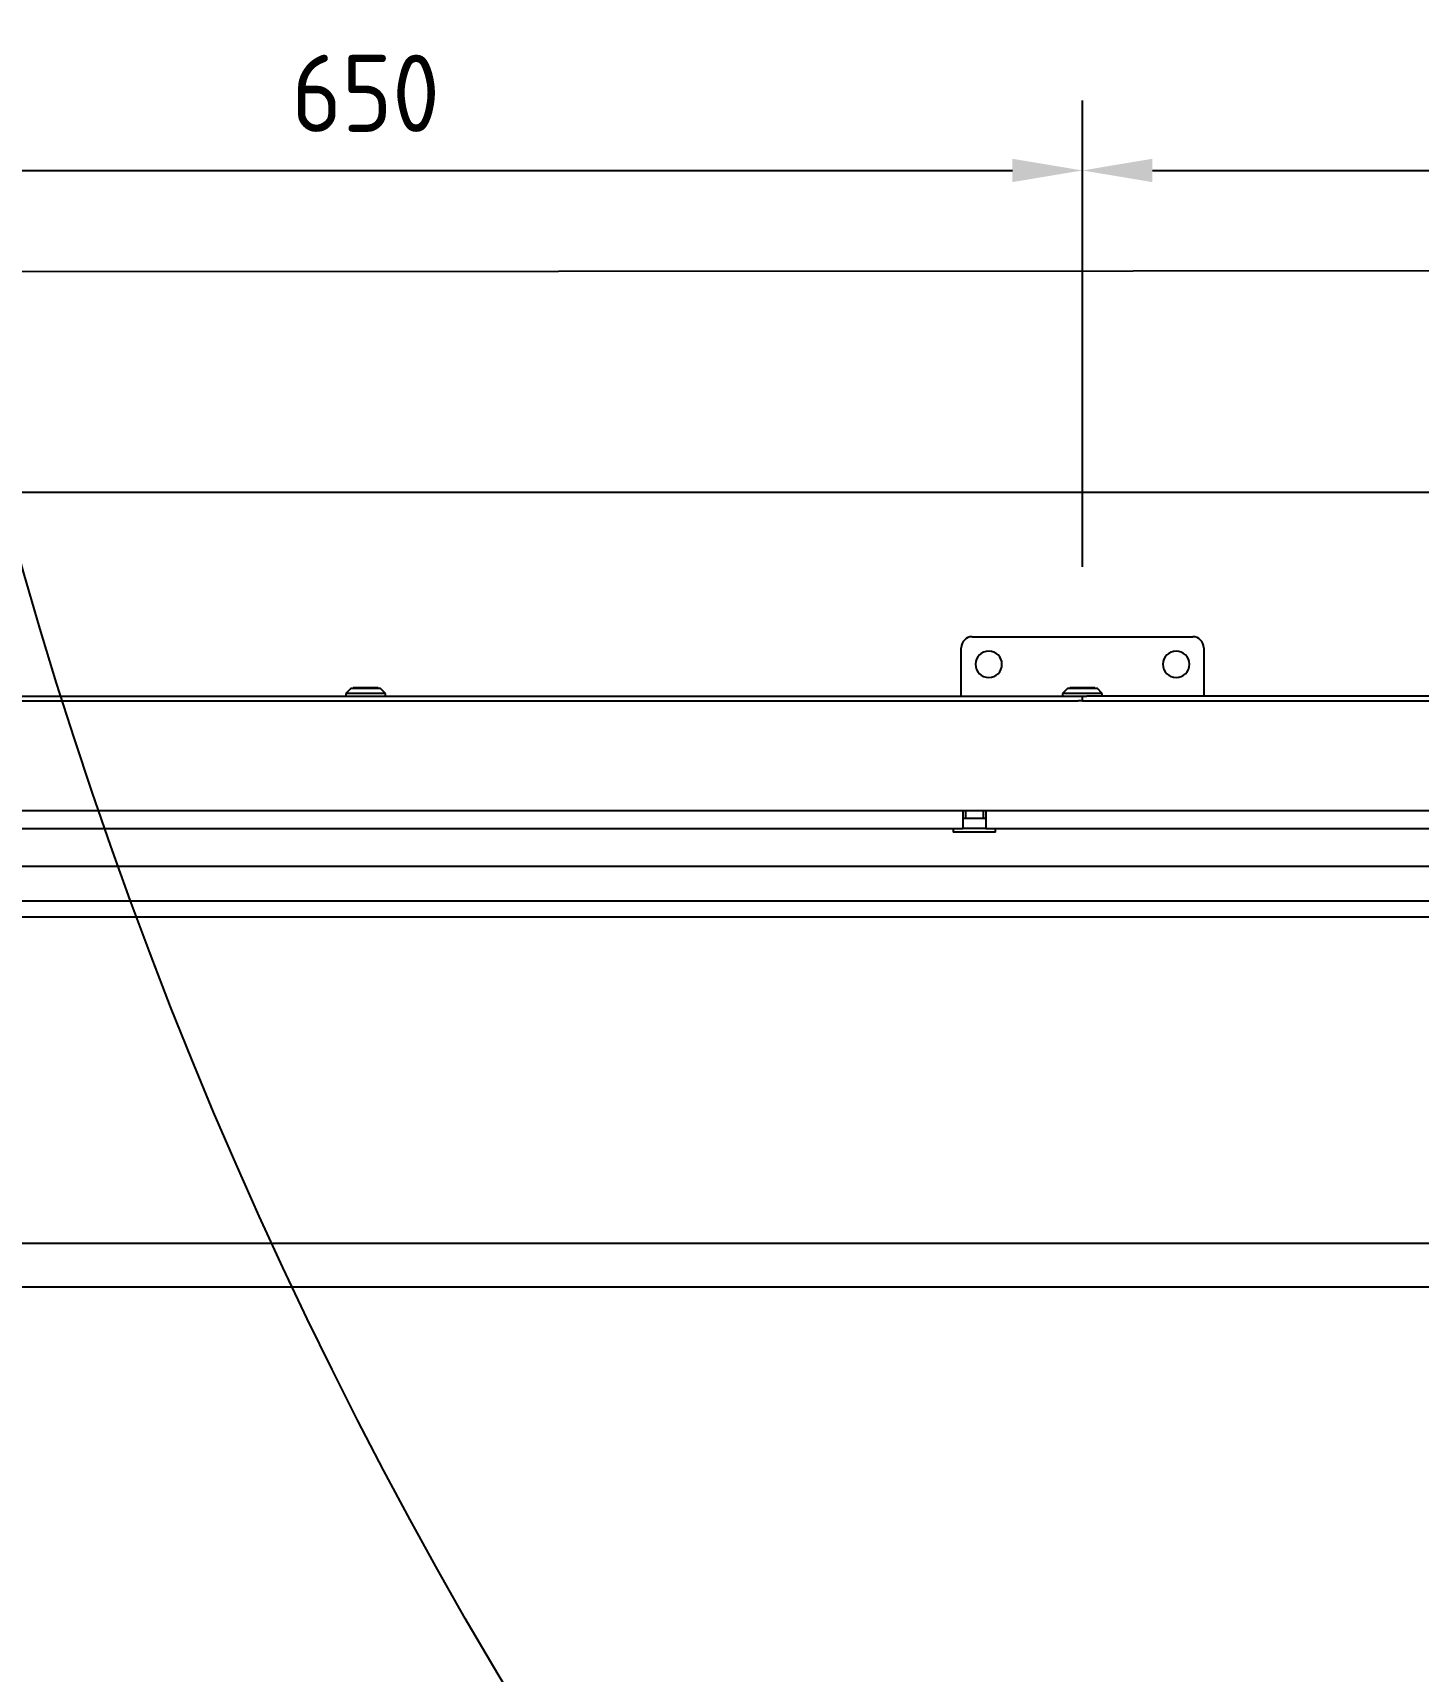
# Model space of a CAD drawing. Header units: millimetres. Extents: x 10462777 to 22643323, y 453826 to 1389191.
# Drawn here: x 11267164 to 11267773, y 585266 to 585986 of the extents above; entities that cross this region are included whole.
import ezdxf

# ---------------------------------------------------------------- set-up
doc = ezdxf.new("R2010")
doc.units = ezdxf.units.MM
doc.header["$LTSCALE"] = 200
doc.header["$MEASUREMENT"] = 0
doc.header["$PDMODE"] = 35
doc.header["$PDSIZE"] = -5
doc.linetypes.add('CENTER', pattern=[2, 1.25, -0.25, 0.25, -0.25])
doc.linetypes.add('HIDDEN_KS1', pattern=[0.26, 0.18, -0.08])
doc.layers.get('0').update_dxf_attribs({"linetype": 'CONTINUOUS'})
doc.layers.get('DEFPOINTS').update_dxf_attribs({"linetype": 'CONTINUOUS'})
doc.layers.add('1', color=1, linetype='CENTER')
doc.layers.add('3', color=3, linetype='HIDDEN_KS1')
doc.layers.add('LAYOUT', color=8, linetype='CONTINUOUS', lineweight=25)
doc.styles.add('iso-1', font='isocp.shx')
doc.styles.get("Standard").update_dxf_attribs({"font": 'SYMBOL'})
doc.dimstyles.get("Standard").update_dxf_attribs({"dimtxt": 1, "dimasz": 0.18, "dimexe": 0.18, "dimexo": 0.0625, "dimgap": 0.5, "dimtad": 1, "dimzin": 0, "dimdsep": 46, "dimtxsty": 'Standard', "dimcen": 0.09, "dimadec": 0, "dimazin": 0, "dimtfac": 1, "dimtofl": 0, "dimtmove": 2, "dimatfit": 3, "dimfxl": 1, "dimtolj": 1, "dimtzin": 0, "dimarcsym": 0})

# ---------------------------------------------------------------- blocks, each defined once
blk = doc.blocks.new('*D402')
at = {"layer": '1', "color": 152, "linetype": 'Continuous', "lineweight": -2, "transparency": 16777216}
for p, q in [((11266367.48, 585729.3), (11266367.48, 586115.66)), ((11268255.86, 585719.6), (11268255.86, 586115.66))]:
    blk.add_line(p, q, dxfattribs=at)
at = {"layer": '1', "color": 27, "linetype": 'Continuous', "lineweight": -2, "transparency": 16777216}
blk.add_line((11266398.22, 586084.92), (11268225.11, 586084.92), dxfattribs=at)
at = {"layer": '1', "color": 27, "linetype": 'Continuous', "transparency": 16777216}
for points in [[(11266398.22, 586090.04), (11266398.22, 586079.79), (11266367.48, 586084.92)], [(11268225.11, 586090.04), (11268225.11, 586079.79), (11268255.86, 586084.92)]]:
    blk.add_solid(points, dxfattribs=at)
at = {"layer": 'DEFPOINTS', "color": 0, "linetype": 'Continuous', "transparency": 16777216}
for p in [(11268255.86, 586084.92), (11266367.48, 585713.93), (11268255.86, 585704.23)]:
    blk.add_point(p, dxfattribs=at)
at = {"layer": '1', "color": 23, "linetype": 'Continuous', "lineweight": -3, "transparency": 16777216, "insert": (11267311.67, 586118.81), "char_height": 33.894, "attachment_point": 5, "style": 'iso-1'}
blk.add_mtext('\\A1;\\C23;1950', dxfattribs=at)
blk = doc.blocks.new('*D403')
at = {"layer": '1', "color": 152, "linetype": 'Continuous', "lineweight": -2, "transparency": 16777216}
for p, q in [((11267625.43, 585751.56), (11267625.43, 585956.41)), ((11268255.86, 585719.6), (11268255.86, 585956.41))]:
    blk.add_line(p, q, dxfattribs=at)
at = {"layer": '1', "color": 27, "linetype": 'Continuous', "lineweight": -2, "transparency": 16777216}
blk.add_line((11267656.18, 585925.66), (11268225.11, 585925.66), dxfattribs=at)
at = {"layer": '1', "color": 27, "linetype": 'Continuous', "transparency": 16777216}
for points in [[(11267656.18, 585930.79), (11267656.18, 585920.54), (11267625.43, 585925.66)], [(11268225.11, 585930.79), (11268225.11, 585920.54), (11268255.86, 585925.66)]]:
    blk.add_solid(points, dxfattribs=at)
at = {"layer": 'DEFPOINTS', "color": 0, "linetype": 'Continuous', "transparency": 16777216}
for p in [(11268255.86, 585925.66), (11267625.43, 585736.18), (11268255.86, 585704.23)]:
    blk.add_point(p, dxfattribs=at)
at = {"layer": '1', "color": 23, "linetype": 'Continuous', "lineweight": -3, "transparency": 16777216, "insert": (11267940.64, 585959.56), "char_height": 33.894, "attachment_point": 5, "style": 'iso-1'}
blk.add_mtext('\\A1;\\C23;651', dxfattribs=at)
blk = doc.blocks.new('*D408')
at = {"layer": '1', "color": 152, "linetype": 'Continuous', "lineweight": -2, "transparency": 16777216}
for p, q in [((11266995.97, 585751.56), (11266995.97, 585956.41)), ((11267625.43, 585751.56), (11267625.43, 585956.41))]:
    blk.add_line(p, q, dxfattribs=at)
at = {"layer": '1', "color": 27, "linetype": 'Continuous', "lineweight": -2, "transparency": 16777216}
blk.add_line((11267026.72, 585925.66), (11267594.68, 585925.66), dxfattribs=at)
at = {"layer": '1', "color": 27, "linetype": 'Continuous', "transparency": 16777216}
for points in [[(11267026.72, 585930.79), (11267026.72, 585920.54), (11266995.97, 585925.66)], [(11267594.68, 585930.79), (11267594.68, 585920.54), (11267625.43, 585925.66)]]:
    blk.add_solid(points, dxfattribs=at)
at = {"layer": 'DEFPOINTS', "color": 0, "linetype": 'Continuous', "transparency": 16777216}
for p in [(11267625.43, 585925.66), (11266995.97, 585736.18), (11267625.43, 585736.18)]:
    blk.add_point(p, dxfattribs=at)
at = {"layer": '1', "color": 23, "linetype": 'Continuous', "lineweight": -3, "transparency": 16777216, "insert": (11267310.7, 585959.56), "char_height": 33.894, "attachment_point": 5, "style": 'iso-1'}
blk.add_mtext('\\A1;\\C23;650', dxfattribs=at)
blk = doc.blocks.new('r710ic')
at = {"layer": 'LAYOUT', "color": 3}
blk.add_circle((272041.37, 104232.63), 2050.12, dxfattribs=at)

msp = doc.modelspace()

# ---------------------------------------------------------------- linework, layer by layer
at = {"ltscale": 10, "elevation": 0}
msp.add_lwpolyline([(11265880.68767, 586380.45432), (11268152.60392, 586381.7188), (11268152.60392, 585881.7188), (11265880.68767, 585880.45432)], close=True, dxfattribs=at)
at = {"layer": '1', "color": 251, "linetype": 'Continuous'}
msp.add_line((11272083.06128, 585784.23942), (11265967.04262, 585784.23942), dxfattribs=at)
at = {"layer": '3', "color": 252, "linetype": 'Continuous'}
for p, q in [((11267572.16685, 585694.66236), (11267572.16685, 585715.96717)), ((11267577.00885, 585720.80918), (11267673.84893, 585720.80918)), ((11267678.69093, 585715.96717), (11267678.69093, 585694.66236)), ((11266997.90521, 585694.66236), (11267623.49209, 585694.66236)), ((11266997.90521, 585692.72555), (11267623.49209, 585692.72555)), ((11267623.49209, 585694.66236), (11267625.42889, 585694.66236)), ((11267625.42889, 585692.72555), (11267623.49209, 585692.72555)), ((11267625.42889, 585692.72555), (11267625.42889, 585694.66236)), ((11267625.42889, 585692.72555), (11267625.42889, 585694.66236)), ((11267625.42889, 585694.66236), (11267627.36569, 585694.66236)), ((11267625.42889, 585692.72555), (11267627.36569, 585692.72555)), ((11268276.19419, 585694.66236), (11267627.36569, 585694.66236)), ((11267627.36569, 585692.72555), (11268276.19419, 585692.72555)), ((11268231.64776, 585644.30552), (11266391.68634, 585644.30552)), ((11267572.89315, 585644.30552), (11267572.89315, 585636.55831)), ((11267583.06136, 585644.30552), (11267583.06136, 585636.55831)), ((11266953.60088, 585636.55831), (11267572.89315, 585636.55831)), ((11267583.06136, 585636.55831), (11268202.35363, 585636.55831)), ((11267850.65469, 585619.84949), (11266633.78653, 585619.84949)), ((11266633.78653, 585604.84709), (11267850.65469, 585604.84709)), ((11266633.78653, 585597.82228), (11267852.59149, 585597.82228)), ((11266401.37035, 585454.49897), (11268221.96375, 585454.49897)), ((11268226.80575, 585435.13096), (11266396.52835, 585435.13096))]:
    msp.add_line(p, q, dxfattribs=at)
at = {"layer": '3', "color": 60, "linetype": 'Continuous'}
for p, q in [((11267304.16194, 585698.05176), (11267301.98304, 585695.87286)), ((11267301.98304, 585695.87286), (11267301.98304, 585694.66236)), ((11267310.69865, 585695.87286), (11267301.98304, 585695.87286)), ((11267310.69865, 585698.05176), (11267304.16194, 585698.05176)), ((11267305.20782, 585698.55533), (11267305.20782, 585698.05175)), ((11267305.20782, 585698.55533), (11267316.18948, 585698.55533)), ((11267317.23535, 585698.05176), (11267310.69865, 585698.05176)), ((11267319.41426, 585695.87286), (11267310.69865, 585695.87286)), ((11267316.18948, 585698.05175), (11267316.18948, 585698.55533)), ((11267319.41426, 585695.87286), (11267317.23535, 585698.05176)), ((11267319.41426, 585694.66236), (11267319.41426, 585695.87286)), ((11267618.89219, 585698.05176), (11267616.71328, 585695.87286)), ((11267616.71328, 585695.87286), (11267616.71328, 585694.66236)), ((11267625.42889, 585695.87286), (11267616.71328, 585695.87286)), ((11267625.42889, 585698.05176), (11267618.89219, 585698.05176)), ((11267619.93806, 585698.55533), (11267619.93806, 585698.05175)), ((11267619.93806, 585698.55533), (11267630.91972, 585698.55533)), ((11267631.9656, 585698.05176), (11267625.42889, 585698.05176)), ((11267634.1445, 585695.87286), (11267625.42889, 585695.87286)), ((11267630.91972, 585698.05175), (11267630.91972, 585698.55533)), ((11267634.1445, 585695.87286), (11267631.9656, 585698.05176)), ((11267634.1445, 585694.66236), (11267634.1445, 585695.87286)), ((11267574.02633, 585644.30568), (11267574.02633, 585641.02264)), ((11267581.92818, 585641.02264), (11267581.92818, 585644.30568)), ((11267568.67092, 585636.55831), (11267568.67092, 585635.01855)), ((11267587.28359, 585635.01855), (11267568.67092, 585635.01855)), ((11267573.13525, 585641.02264), (11267572.89313, 585640.78052)), ((11267583.06156, 585636.55831), (11267572.89324, 585636.55831)), ((11267576.12834, 585641.02264), (11267573.13525, 585641.02264)), ((11267582.81926, 585641.02264), (11267576.12834, 585641.02264)), ((11267583.06138, 585640.78052), (11267582.81926, 585641.02264)), ((11267587.28359, 585635.01855), (11267587.28359, 585636.55831))]:
    msp.add_line(p, q, dxfattribs=at)
at = {"layer": '3', "color": 252, "linetype": 'Continuous', "extrusion": (0, 0, -1)}
for centre in [(-11267584.27186, 585708.70417), (-11267666.58592, 585708.70417)]:
    msp.add_circle(centre, 5.8104, dxfattribs=at)
at = {"layer": '3', "color": 252, "linetype": 'Continuous'}
for centre, start, end in [((11267577.00885, 585715.96717), 90, 180), ((11267673.84893, 585715.96717), 0, 90)]:
    msp.add_arc(centre, 4.842, start, end, dxfattribs=at)

# ---------------------------------------------------------------- block references
at = {"layer": 'LAYOUT', "color": 2, "rotation": 270}
msp.add_blockref('r710ic', (11164900.28186, 858351.4113, 0), dxfattribs=at)

# ---------------------------------------------------------------- dimensions: what is measured, and where the dimension line sits
at = {"layer": '1', "color": 27, "linetype": 'Continuous', "lineweight": -3}
for base, p1, p2, text, picture, middle in [((11268255.85777, 586084.91669), (11266367.47633, 585713.92869), (11268255.85777, 585704.22531), '\\C23;1950', '*D402', (11267311.66705, 586084.91669)), ((11267625.42889, 585925.66246), (11266995.96841, 585736.18254), (11267625.42889, 585736.18254), '\\C23;650', '*D408', (11267310.69865, 585925.66246)), ((11268255.85777, 585925.66246), (11267625.42889, 585736.18254), (11268255.85777, 585704.22531), '\\C23;651', '*D403', (11267940.64333, 585925.66246))]:
    dim = msp.add_linear_dim(base=base, p1=p1, p2=p2, text=text, dimstyle='Standard', override={"dimtxt": 33.894026, "dimasz": 30.746724, "dimexe": 30.746724, "dimexo": 15.373362, "dimgap": 16.947013, "dimtad": 1, "dimtih": 0, "dimdec": 0, "dimzin": 8, "dimtxsty": 'iso-1', "dimsah": 1, "dimclrd": 27, "dimclre": 152, "dimclrt": 23, "dimtm": -0.005, "dimtdec": 3, "dimtofl": 1, "dimtmove": 0}, dxfattribs=at)
    dim.commit()
    dim.dimension.update_dxf_attribs({"geometry": picture, "text_midpoint": middle, "dimtype": 160})

doc.saveas('drawing.dxf')
